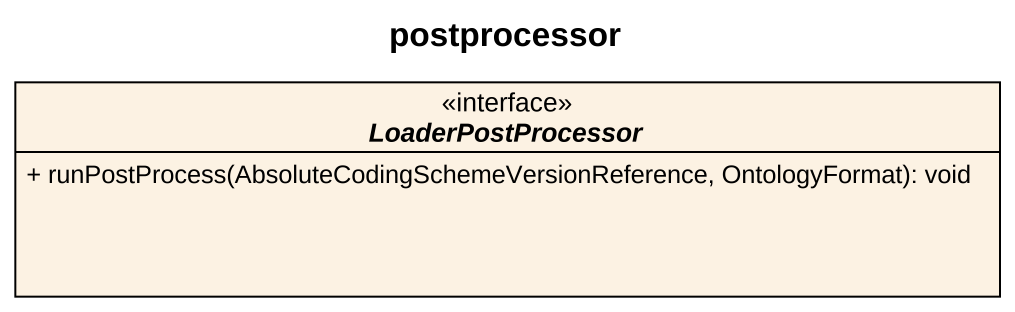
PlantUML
@startuml
title postprocessor
hide circle
hide empty members
skinparam classAttributeIconSize 0
interface LoaderPostProcessor <<interface>> {
  + runPostProcess(AbsoluteCodingSchemeVersionReference, OntologyFormat): void
}
@enduml
